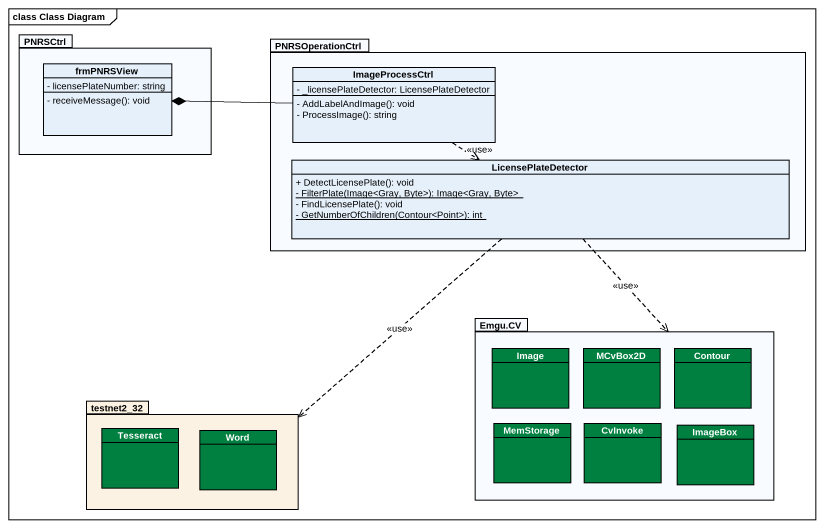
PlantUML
@startuml
mainframe class Class Diagram
hide circle
hide empty members
skinparam classAttributeIconSize 0
package PNRSCtrl {
  class frmPNRSView {
    - licensePlateNumber: string
    - receiveMessage(): void
  }
}
package PNRSOperationCtrl {
  class ImageProcessCtrl {
    - _licensePlateDetector: LicensePlateDetector
    - AddLabelAndImage(): void
    - ProcessImage(): string
  }
  class LicensePlateDetector {
    + DetectLicensePlate(): void
    {static} - FilterPlate(Image<Gray, Byte>): Image<Gray, Byte>
    - FindLicensePlate(): void
    {static} - GetNumberOfChildren(Contour<Point>): int
  }
}
package "Emgu.CV" as Emgu_CV {
  class Image #008040
  class MCvBox2D #008040
  class Contour #008040
  class MemStorage #008040
  class CvInvoke #008040
  class ImageBox #008040
}
package testnet2_32 #FCF2E3 {
  class Tesseract #008040
  class Word #008040
}
ImageProcessCtrl -left-* frmPNRSView
ImageProcessCtrl ..> LicensePlateDetector : <<use>>
LicensePlateDetector ..> Emgu_CV : <<use>>
LicensePlateDetector ..> testnet2_32 : <<use>>
@enduml
